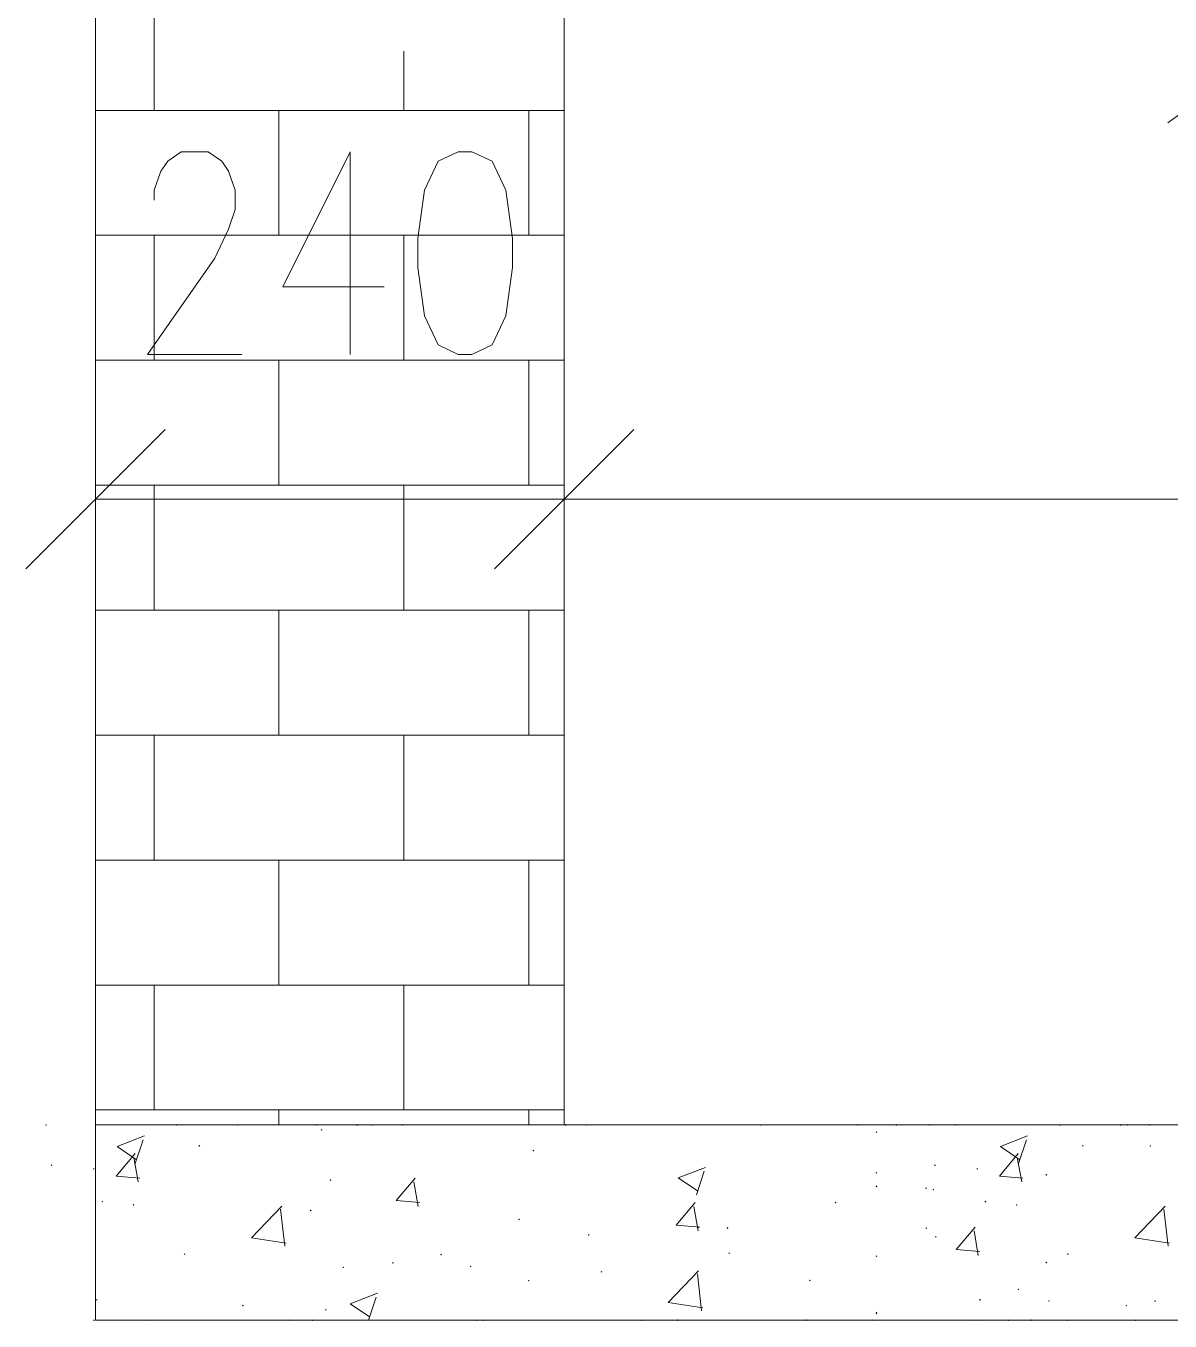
# Model space of a CAD drawing. Header units: millimetres. Extents: x -4415 to 173792, y -78716 to 47289.
# Drawn here: x 8860 to 13987, y -29931 to -24127 of the extents above; entities that cross this region are included whole.
import ezdxf

# ---------------------------------------------------------------- set-up
doc = ezdxf.new("R2010")
doc.units = ezdxf.units.MM

msp = doc.modelspace()

# ---------------------------------------------------------------- hatches: boundary and pattern name
h = msp.add_hatch(color=0)
h.dxf.hatch_style = 2
h.paths.add_polyline_path([(8949.8, -29056.1), (8945.9, -29052.1), (8949.8, -29048.1), (8953.8, -29052.1)])
h = msp.add_hatch(color=0)
h.dxf.hatch_style = 2
h.paths.add_polyline_path([(9534.9, -29056.1), (9530.9, -29052.1), (9534.9, -29048.1), (9538.9, -29052.1)])
h = msp.add_hatch(color=0)
h.dxf.hatch_style = 2
h.paths.add_polyline_path([(9534.9, -29056.1), (9530.9, -29052.1), (9534.9, -29048.1), (9538.9, -29052.1)])
h = msp.add_hatch(color=0)
h.dxf.hatch_style = 2
h.paths.add_polyline_path([(9534.9, -29056.1), (9530.9, -29052.1), (9534.9, -29048.1), (9538.9, -29052.1)])
h = msp.add_hatch(color=0)
h.dxf.hatch_style = 2
h.paths.add_polyline_path([(9808.6, -29056.1), (9804.7, -29052.1), (9808.6, -29048.1), (9812.6, -29052.1)])
h = msp.add_hatch(color=0)
h.dxf.hatch_style = 2
h.paths.add_polyline_path([(9808.6, -29056.1), (9804.7, -29052.1), (9808.6, -29048.1), (9812.6, -29052.1)])
h = msp.add_hatch(color=0)
h.dxf.hatch_style = 2
h.paths.add_polyline_path([(10161.8, -29056.1), (10157.8, -29052.1), (10161.8, -29048.1), (10165.8, -29052.1)])
h = msp.add_hatch(color=0)
h.dxf.hatch_style = 2
h.paths.add_polyline_path([(10184.4, -29077.6), (10180.4, -29073.6), (10184.4, -29069.6), (10188.3, -29073.6)])
h = msp.add_hatch(color=0)
h.dxf.hatch_style = 2
h.paths.add_polyline_path([(10344.3, -29056.1), (10340.3, -29052.1), (10344.3, -29048.1), (10348.3, -29052.1)])
h = msp.add_hatch(color=0)
h.dxf.hatch_style = 2
h.paths.add_polyline_path([(10407.6, -29056.1), (10403.7, -29052.1), (10407.6, -29048.1), (10411.6, -29052.1)])
h = msp.add_hatch(color=0)
h.dxf.hatch_style = 2
h.paths.add_polyline_path([(10407.6, -29056.1), (10403.7, -29052.1), (10407.6, -29048.1), (10411.6, -29052.1)])
h = msp.add_hatch(color=0)
h.dxf.hatch_style = 2
h.paths.add_polyline_path([(10407.6, -29056.1), (10403.7, -29052.1), (10407.6, -29048.1), (10411.6, -29052.1)])
h = msp.add_hatch(color=0)
h.dxf.hatch_style = 2
h.paths.add_polyline_path([(10546.1, -29056.1), (10542.2, -29052.1), (10546.1, -29048.1), (10550.1, -29052.1)])
h = msp.add_hatch(color=0)
h.dxf.hatch_style = 2
h.paths.add_polyline_path([(11279.3, -29056.1), (11275.3, -29052.1), (11279.3, -29048.1), (11283.3, -29052.1)])
h = msp.add_hatch(color=0)
h.dxf.hatch_style = 2
h.paths.add_polyline_path([(11279.3, -29056.1), (11275.3, -29052.1), (11279.3, -29048.1), (11283.3, -29052.1)])
h = msp.add_hatch(color=0)
h.dxf.hatch_style = 2
h.paths.add_polyline_path([(11279.3, -29056.1), (11275.3, -29052.1), (11279.3, -29048.1), (11283.3, -29052.1)])
h = msp.add_hatch(color=0)
h.dxf.hatch_style = 2
h.paths.add_polyline_path([(11372.7, -29056.1), (11368.7, -29052.1), (11372.7, -29048.1), (11376.7, -29052.1)])
h = msp.add_hatch(color=0)
h.dxf.hatch_style = 2
h.paths.add_polyline_path([(11372.7, -29056.1), (11368.7, -29052.1), (11372.7, -29048.1), (11376.7, -29052.1)])
h = msp.add_hatch(color=0)
h.dxf.hatch_style = 2
h.paths.add_polyline_path([(12151, -29056.1), (12147, -29052.1), (12151, -29048.1), (12155, -29052.1)])
h = msp.add_hatch(color=0)
h.dxf.hatch_style = 2
h.paths.add_polyline_path([(12151, -29056.1), (12147, -29052.1), (12151, -29048.1), (12155, -29052.1)])
h = msp.add_hatch(color=0)
h.dxf.hatch_style = 2
h.paths.add_polyline_path([(12151, -29056.1), (12147, -29052.1), (12151, -29048.1), (12155, -29052.1)])
h = msp.add_hatch(color=0)
h.dxf.hatch_style = 2
h.paths.add_polyline_path([(12584.7, -29056.1), (12580.7, -29052.1), (12584.7, -29048.1), (12588.7, -29052.1)])
h = msp.add_hatch(color=0)
h.dxf.hatch_style = 2
h.paths.add_polyline_path([(12584.7, -29056.1), (12580.7, -29052.1), (12584.7, -29048.1), (12588.7, -29052.1)])
h = msp.add_hatch(color=0)
h.dxf.hatch_style = 2
h.paths.add_polyline_path([(12759.7, -29056.1), (12755.7, -29052.1), (12759.7, -29048.1), (12763.6, -29052.1)])
h = msp.add_hatch(color=0)
h.dxf.hatch_style = 2
h.paths.add_polyline_path([(12759.7, -29056.1), (12755.7, -29052.1), (12759.7, -29048.1), (12763.6, -29052.1)])
h = msp.add_hatch(color=0)
h.dxf.hatch_style = 2
h.paths.add_polyline_path([(12908.9, -29056.1), (12904.9, -29052.1), (12908.9, -29048.1), (12912.9, -29052.1)])
h = msp.add_hatch(color=0)
h.dxf.hatch_style = 2
h.paths.add_polyline_path([(13023.8, -29056.1), (13019.8, -29052.1), (13023.8, -29048.1), (13027.7, -29052.1)])
h = msp.add_hatch(color=0)
h.dxf.hatch_style = 2
h.paths.add_polyline_path([(13023.8, -29056.1), (13019.8, -29052.1), (13023.8, -29048.1), (13027.7, -29052.1)])
h = msp.add_hatch(color=0)
h.dxf.hatch_style = 2
h.paths.add_polyline_path([(13023.8, -29056.1), (13019.8, -29052.1), (13023.8, -29048.1), (13027.7, -29052.1)])
h = msp.add_hatch(color=0)
h.dxf.hatch_style = 2
h.paths.add_polyline_path([(13493.9, -29056.1), (13490, -29052.1), (13493.9, -29048.1), (13497.9, -29052.1)])
h = msp.add_hatch(color=0)
h.dxf.hatch_style = 2
h.paths.add_polyline_path([(13493.9, -29056.1), (13490, -29052.1), (13493.9, -29048.1), (13497.9, -29052.1)])
h = msp.add_hatch(color=0)
h.dxf.hatch_style = 2
h.paths.add_polyline_path([(13493.9, -29056.1), (13490, -29052.1), (13493.9, -29048.1), (13497.9, -29052.1)])
h = msp.add_hatch(color=0)
h.dxf.hatch_style = 2
h.paths.add_polyline_path([(13497.2, -29056.1), (13493.2, -29052.1), (13497.2, -29048.1), (13501.1, -29052.1)])
h = msp.add_hatch(color=0)
h.dxf.hatch_style = 2
h.paths.add_polyline_path([(13766.6, -29056.1), (13762.6, -29052.1), (13766.6, -29048.1), (13770.6, -29052.1)])
h = msp.add_hatch(color=0)
h.dxf.hatch_style = 2
h.paths.add_polyline_path([(13766.6, -29056.1), (13762.6, -29052.1), (13766.6, -29048.1), (13770.6, -29052.1)])
h = msp.add_hatch(color=0)
h.dxf.hatch_style = 2
h.paths.add_polyline_path([(13796.7, -29056.1), (13792.7, -29052.1), (13796.7, -29048.1), (13800.6, -29052.1)])
h = msp.add_hatch(color=0)
h.dxf.hatch_style = 2
h.paths.add_polyline_path([(13796.7, -29056.1), (13792.7, -29052.1), (13796.7, -29048.1), (13800.6, -29052.1)])
h = msp.add_hatch(color=0)
h.dxf.hatch_style = 2
h.paths.add_polyline_path([(13895.4, -29056.1), (13891.5, -29052.1), (13895.4, -29048.1), (13899.4, -29052.1)])
h = msp.add_hatch(color=0)
h.dxf.hatch_style = 2
h.paths.add_polyline_path([(13895.4, -29056.1), (13891.5, -29052.1), (13895.4, -29048.1), (13899.4, -29052.1)])
h = msp.add_hatch(color=0)
h.dxf.hatch_style = 2
h.paths.add_polyline_path([(13895.4, -29056.1), (13891.5, -29052.1), (13895.4, -29048.1), (13899.4, -29052.1)])
h = msp.add_hatch(color=0)
h.dxf.hatch_style = 2
h.paths.add_polyline_path([(12671.6, -29088.3), (12667.7, -29084.3), (12671.6, -29080.4), (12675.6, -29084.3)])
h = msp.add_hatch(color=0)
h.dxf.hatch_style = 2
h.paths.add_polyline_path([(12671.6, -29088.3), (12667.7, -29084.3), (12671.6, -29080.4), (12675.6, -29084.3)])
h = msp.add_hatch(color=0)
h.dxf.hatch_style = 2
h.paths.add_polyline_path([(12671.6, -29088.3), (12667.7, -29084.3), (12671.6, -29080.4), (12675.6, -29084.3)])
h = msp.add_hatch(color=0)
h.dxf.hatch_style = 2
h.paths.add_polyline_path([(9636.9, -29149.5), (9632.9, -29145.5), (9636.9, -29141.5), (9640.8, -29145.5)])
h = msp.add_hatch(color=0)
h.dxf.hatch_style = 2
h.paths.add_polyline_path([(11134.4, -29171), (11130.4, -29167), (11134.4, -29163), (11138.4, -29167)])
h = msp.add_hatch(color=0)
h.dxf.hatch_style = 2
h.paths.add_polyline_path([(13595.9, -29149.5), (13592, -29145.5), (13595.9, -29141.5), (13599.9, -29145.5)])
h = msp.add_hatch(color=0)
h.dxf.hatch_style = 2
h.paths.add_polyline_path([(13898.7, -29150.6), (13894.7, -29146.6), (13898.7, -29142.6), (13902.6, -29146.6)])
h = msp.add_hatch(color=0)
h.dxf.hatch_style = 2
h.paths.add_polyline_path([(8974.5, -29236.4), (8970.6, -29232.5), (8974.5, -29228.5), (8978.5, -29232.5)])
h = msp.add_hatch(color=0)
h.dxf.hatch_style = 2
h.paths.add_polyline_path([(9164.5, -29252.5), (9160.6, -29248.6), (9164.5, -29244.6), (9168.5, -29248.6)])
h = msp.add_hatch(color=0)
h.dxf.hatch_style = 2
h.paths.add_polyline_path([(12933.6, -29236.4), (12929.6, -29232.5), (12933.6, -29228.5), (12937.6, -29232.5)])
h = msp.add_hatch(color=0)
h.dxf.hatch_style = 2
h.paths.add_polyline_path([(13122.5, -29252.5), (13118.5, -29248.6), (13122.5, -29244.6), (13126.5, -29248.6)])
h = msp.add_hatch(color=0)
h.dxf.hatch_style = 2
h.paths.add_polyline_path([(10225.1, -29303), (10221.2, -29299), (10225.1, -29295.1), (10229.1, -29299)])
h = msp.add_hatch(color=0)
h.dxf.hatch_style = 2
h.paths.add_polyline_path([(12671.6, -29270.8), (12667.7, -29266.8), (12671.6, -29262.8), (12675.6, -29266.8)])
h = msp.add_hatch(color=0)
h.dxf.hatch_style = 2
h.paths.add_polyline_path([(12671.6, -29270.8), (12667.7, -29266.8), (12671.6, -29262.8), (12675.6, -29266.8)])
h = msp.add_hatch(color=0)
h.dxf.hatch_style = 2
h.paths.add_polyline_path([(12671.6, -29270.8), (12667.7, -29266.8), (12671.6, -29262.8), (12675.6, -29266.8)])
h = msp.add_hatch(color=0)
h.dxf.hatch_style = 2
h.paths.add_polyline_path([(13432.8, -29279.4), (13428.8, -29275.4), (13432.8, -29271.4), (13436.7, -29275.4)])
h = msp.add_hatch(color=0)
h.dxf.hatch_style = 2
h.paths.add_polyline_path([(13432.8, -29279.4), (13428.8, -29275.4), (13432.8, -29271.4), (13436.7, -29275.4)])
h = msp.add_hatch(color=0)
h.dxf.hatch_style = 2
h.paths.add_polyline_path([(12671.6, -29330.9), (12667.7, -29326.9), (12671.6, -29323), (12675.6, -29326.9)])
h = msp.add_hatch(color=0)
h.dxf.hatch_style = 2
h.paths.add_polyline_path([(12671.6, -29330.9), (12667.7, -29326.9), (12671.6, -29323), (12675.6, -29326.9)])
h = msp.add_hatch(color=0)
h.dxf.hatch_style = 2
h.paths.add_polyline_path([(12671.6, -29330.9), (12667.7, -29326.9), (12671.6, -29323), (12675.6, -29326.9)])
h = msp.add_hatch(color=0)
h.dxf.hatch_style = 2
h.paths.add_polyline_path([(12893.9, -29339.5), (12889.9, -29335.5), (12893.9, -29331.5), (12897.8, -29335.5)])
h = msp.add_hatch(color=0)
h.dxf.hatch_style = 2
h.paths.add_polyline_path([(12926.1, -29345.9), (12922.1, -29342), (12926.1, -29338), (12930, -29342)])
h = msp.add_hatch(color=0)
h.dxf.hatch_style = 2
h.paths.add_polyline_path([(9202.1, -29399.6), (9198.1, -29395.6), (9202.1, -29391.7), (9206.1, -29395.6)])
h = msp.add_hatch(color=0)
h.dxf.hatch_style = 2
h.paths.add_polyline_path([(9341.7, -29414.6), (9337.7, -29410.7), (9341.7, -29406.7), (9345.6, -29410.7)])
h = msp.add_hatch(color=0)
h.dxf.hatch_style = 2
h.paths.add_polyline_path([(12488.1, -29403.9), (12484.1, -29399.9), (12488.1, -29396), (12492, -29399.9)])
h = msp.add_hatch(color=0)
h.dxf.hatch_style = 2
h.paths.add_polyline_path([(13160.1, -29399.6), (13156.1, -29395.6), (13160.1, -29391.7), (13164.1, -29395.6)])
h = msp.add_hatch(color=0)
h.dxf.hatch_style = 2
h.paths.add_polyline_path([(13299.6, -29414.6), (13295.7, -29410.7), (13299.6, -29406.7), (13303.6, -29410.7)])
h = msp.add_hatch(color=0)
h.dxf.hatch_style = 2
h.paths.add_polyline_path([(10136, -29439.3), (10132.1, -29435.4), (10136, -29431.4), (10140, -29435.4)])
h = msp.add_hatch(color=0)
h.dxf.hatch_style = 2
h.paths.add_polyline_path([(11070, -29479), (11066, -29475.1), (11070, -29471.1), (11074, -29475.1)])
h = msp.add_hatch(color=0)
h.dxf.hatch_style = 2
h.paths.add_polyline_path([(11382.4, -29548.8), (11378.4, -29544.9), (11382.4, -29540.9), (11386.3, -29544.9)])
h = msp.add_hatch(color=0)
h.dxf.hatch_style = 2
h.paths.add_polyline_path([(11873, -29514.5), (11869, -29510.5), (11873, -29506.5), (11876.9, -29510.5)])
h = msp.add_hatch(color=0)
h.dxf.hatch_style = 2
h.paths.add_polyline_path([(12003.9, -29517.7), (12000, -29513.7), (12003.9, -29509.8), (12007.9, -29513.7)])
h = msp.add_hatch(color=0)
h.dxf.hatch_style = 2
h.paths.add_polyline_path([(12894.9, -29518.8), (12891, -29514.8), (12894.9, -29510.8), (12898.9, -29514.8)])
h = msp.add_hatch(color=0)
h.dxf.hatch_style = 2
h.paths.add_polyline_path([(12937.9, -29557.4), (12933.9, -29553.4), (12937.9, -29549.5), (12941.8, -29553.4)])
h = msp.add_hatch(color=0)
h.dxf.hatch_style = 2
h.paths.add_polyline_path([(9570.3, -29634.7), (9566.3, -29630.7), (9570.3, -29626.8), (9574.3, -29630.7)])
h = msp.add_hatch(color=0)
h.dxf.hatch_style = 2
h.paths.add_polyline_path([(10720, -29636.9), (10716.1, -29632.9), (10720, -29628.9), (10724, -29632.9)])
h = msp.add_hatch(color=0)
h.dxf.hatch_style = 2
h.paths.add_polyline_path([(12011.4, -29630.4), (12007.5, -29626.4), (12011.4, -29622.5), (12015.4, -29626.4)])
h = msp.add_hatch(color=0)
h.dxf.hatch_style = 2
h.paths.add_polyline_path([(12671.6, -29644.4), (12667.7, -29640.4), (12671.6, -29636.4), (12675.6, -29640.4)])
h = msp.add_hatch(color=0)
h.dxf.hatch_style = 2
h.paths.add_polyline_path([(12671.6, -29644.4), (12667.7, -29640.4), (12671.6, -29636.4), (12675.6, -29640.4)])
h = msp.add_hatch(color=0)
h.dxf.hatch_style = 2
h.paths.add_polyline_path([(13529.4, -29634.7), (13525.4, -29630.7), (13529.4, -29626.8), (13533.3, -29630.7)])
h = msp.add_hatch(color=0)
h.dxf.hatch_style = 2
h.paths.add_polyline_path([(10282, -29693.7), (10278.1, -29689.8), (10282, -29685.8), (10286, -29689.8)])
h = msp.add_hatch(color=0)
h.dxf.hatch_style = 2
h.paths.add_polyline_path([(10504.3, -29674.4), (10500.3, -29670.5), (10504.3, -29666.5), (10508.2, -29670.5)])
h = msp.add_hatch(color=0)
h.dxf.hatch_style = 2
h.paths.add_polyline_path([(10853.1, -29689.5), (10849.2, -29685.5), (10853.1, -29681.5), (10857.1, -29685.5)])
h = msp.add_hatch(color=0)
h.dxf.hatch_style = 2
h.paths.add_polyline_path([(11439.3, -29714.1), (11435.3, -29710.2), (11439.3, -29706.2), (11443.2, -29710.2)])
h = msp.add_hatch(color=0)
h.dxf.hatch_style = 2
h.paths.add_polyline_path([(13432.8, -29672.3), (13428.8, -29668.3), (13432.8, -29664.3), (13436.7, -29668.3)])
h = msp.add_hatch(color=0)
h.dxf.hatch_style = 2
h.paths.add_polyline_path([(11112.9, -29753.9), (11109, -29749.9), (11112.9, -29745.9), (11116.9, -29749.9)])
h = msp.add_hatch(color=0)
h.dxf.hatch_style = 2
h.paths.add_polyline_path([(12373.2, -29752.8), (12369.2, -29748.8), (12373.2, -29744.8), (12377.2, -29748.8)])
h = msp.add_hatch(color=0)
h.dxf.hatch_style = 2
h.paths.add_polyline_path([(9177.4, -29839.7), (9173.4, -29835.8), (9177.4, -29831.8), (9181.4, -29835.8)])
h = msp.add_hatch(color=0)
h.dxf.hatch_style = 2
h.paths.add_polyline_path([(13135.4, -29839.7), (13131.4, -29835.8), (13135.4, -29831.8), (13139.4, -29835.8)])
h = msp.add_hatch(color=0)
h.dxf.hatch_style = 2
h.paths.add_polyline_path([(13307.2, -29792.5), (13303.2, -29788.5), (13307.2, -29784.6), (13311.1, -29788.5)])
h = msp.add_hatch(color=0)
h.dxf.hatch_style = 2
h.paths.add_polyline_path([(9832.2, -29865.5), (9828.3, -29861.5), (9832.2, -29857.6), (9836.2, -29861.5)])
h = msp.add_hatch(color=0)
h.dxf.hatch_style = 2
h.paths.add_polyline_path([(10203.7, -29884.8), (10199.7, -29880.9), (10203.7, -29876.9), (10207.6, -29880.9)])
h = msp.add_hatch(color=0)
h.dxf.hatch_style = 2
h.paths.add_polyline_path([(12671.6, -29896.6), (12667.7, -29892.7), (12671.6, -29888.7), (12675.6, -29892.7)])
h = msp.add_hatch(color=0)
h.dxf.hatch_style = 2
h.paths.add_polyline_path([(12671.6, -29896.6), (12667.7, -29892.7), (12671.6, -29888.7), (12675.6, -29892.7)])
h = msp.add_hatch(color=0)
h.dxf.hatch_style = 2
h.paths.add_polyline_path([(12671.6, -29896.6), (12667.7, -29892.7), (12671.6, -29888.7), (12675.6, -29892.7)])
h = msp.add_hatch(color=0)
h.dxf.hatch_style = 2
h.paths.add_polyline_path([(13444.6, -29845.1), (13440.6, -29841.1), (13444.6, -29837.2), (13448.5, -29841.1)])
h = msp.add_hatch(color=0)
h.dxf.hatch_style = 2
h.paths.add_polyline_path([(13444.6, -29845.1), (13440.6, -29841.1), (13444.6, -29837.2), (13448.5, -29841.1)])
h = msp.add_hatch(color=0)
h.dxf.hatch_style = 2
h.paths.add_polyline_path([(13444.6, -29845.1), (13440.6, -29841.1), (13444.6, -29837.2), (13448.5, -29841.1)])
h = msp.add_hatch(color=0)
h.dxf.hatch_style = 2
h.paths.add_polyline_path([(13791.3, -29865.5), (13787.3, -29861.5), (13791.3, -29857.6), (13795.3, -29861.5)])
h = msp.add_hatch(color=0)
h.dxf.hatch_style = 2
h.paths.add_polyline_path([(13920.1, -29845.1), (13916.1, -29841.1), (13920.1, -29837.2), (13924.1, -29841.1)])
h = msp.add_hatch(color=0)
h.dxf.hatch_style = 2
h.paths.add_polyline_path([(9164.5, -29931), (9160.6, -29927), (9164.5, -29923), (9168.5, -29927)])
h = msp.add_hatch(color=0)
h.dxf.hatch_style = 2
h.paths.add_polyline_path([(9406.1, -29931), (9402.1, -29927), (9406.1, -29923), (9410, -29927)])
h = msp.add_hatch(color=0)
h.dxf.hatch_style = 2
h.paths.add_polyline_path([(10036.2, -29931), (10032.2, -29927), (10036.2, -29923), (10040.2, -29927)])
h = msp.add_hatch(color=0)
h.dxf.hatch_style = 2
h.paths.add_polyline_path([(10143.6, -29931), (10139.6, -29927), (10143.6, -29923), (10147.5, -29927)])
h = msp.add_hatch(color=0)
h.dxf.hatch_style = 2
h.paths.add_polyline_path([(10881.1, -29931), (10877.1, -29927), (10881.1, -29923), (10885, -29927)])
h = msp.add_hatch(color=0)
h.dxf.hatch_style = 2
h.paths.add_polyline_path([(10881.1, -29931), (10877.1, -29927), (10881.1, -29923), (10885, -29927)])
h = msp.add_hatch(color=0)
h.dxf.hatch_style = 2
h.paths.add_polyline_path([(10907.9, -29931), (10903.9, -29927), (10907.9, -29923), (10911.9, -29927)])
h = msp.add_hatch(color=0)
h.dxf.hatch_style = 2
h.paths.add_polyline_path([(11619.6, -29931), (11615.6, -29927), (11619.6, -29923), (11623.6, -29927)])
h = msp.add_hatch(color=0)
h.dxf.hatch_style = 2
h.paths.add_polyline_path([(11619.6, -29931), (11615.6, -29927), (11619.6, -29923), (11623.6, -29927)])
h = msp.add_hatch(color=0)
h.dxf.hatch_style = 2
h.paths.add_polyline_path([(11619.6, -29931), (11615.6, -29927), (11619.6, -29923), (11623.6, -29927)])
h = msp.add_hatch(color=0)
h.dxf.hatch_style = 2
h.paths.add_polyline_path([(11780.6, -29931), (11776.7, -29927), (11780.6, -29923), (11784.6, -29927)])
h = msp.add_hatch(color=0)
h.dxf.hatch_style = 2
h.paths.add_polyline_path([(12357.1, -29931), (12353.1, -29927), (12357.1, -29923), (12361.1, -29927)])
h = msp.add_hatch(color=0)
h.dxf.hatch_style = 2
h.paths.add_polyline_path([(12652.3, -29931), (12648.4, -29927), (12652.3, -29923), (12656.3, -29927)])
h = msp.add_hatch(color=0)
h.dxf.hatch_style = 2
h.paths.add_polyline_path([(12671.6, -29900.9), (12667.7, -29897), (12671.6, -29893), (12675.6, -29897)])
h = msp.add_hatch(color=0)
h.dxf.hatch_style = 2
h.paths.add_polyline_path([(13094.6, -29931), (13090.6, -29927), (13094.6, -29923), (13098.6, -29927)])
h = msp.add_hatch(color=0)
h.dxf.hatch_style = 2
h.paths.add_polyline_path([(13094.6, -29931), (13090.6, -29927), (13094.6, -29923), (13098.6, -29927)])
h = msp.add_hatch(color=0)
h.dxf.hatch_style = 2
h.paths.add_polyline_path([(13122.5, -29931), (13118.5, -29927), (13122.5, -29923), (13126.5, -29927)])
h = msp.add_hatch(color=0)
h.dxf.hatch_style = 2
h.paths.add_polyline_path([(13262.1, -29931), (13258.1, -29927), (13262.1, -29923), (13266, -29927)])
h = msp.add_hatch(color=0)
h.dxf.hatch_style = 2
h.paths.add_polyline_path([(13262.1, -29931), (13258.1, -29927), (13262.1, -29923), (13266, -29927)])
h = msp.add_hatch(color=0)
h.dxf.hatch_style = 2
h.paths.add_polyline_path([(13364.1, -29931), (13360.1, -29927), (13364.1, -29923), (13368, -29927)])
h = msp.add_hatch(color=0)
h.dxf.hatch_style = 2
h.paths.add_polyline_path([(13525.1, -29931), (13521.1, -29927), (13525.1, -29923), (13529, -29927)])
h = msp.add_hatch(color=0)
h.dxf.hatch_style = 2
h.paths.add_polyline_path([(13833.2, -29931), (13829.2, -29927), (13833.2, -29923), (13837.1, -29927)])
h = msp.add_hatch(color=0)
h.dxf.hatch_style = 2
h.paths.add_polyline_path([(13833.2, -29931), (13829.2, -29927), (13833.2, -29923), (13837.1, -29927)])
h = msp.add_hatch(color=0)
h.dxf.hatch_style = 2
h.paths.add_polyline_path([(13833.2, -29931), (13829.2, -29927), (13833.2, -29923), (13837.1, -29927)])

# ---------------------------------------------------------------- linework, layer by layer
at = {"color": 0, "lineweight": 0}
for points in [[(9172, -20304.2), (9172, -29052.1)], [(11271.8, -20304.2), (11271.8, -29052.1)], [(9434, -24505.9), (9434, -23945.5)], [(10553.6, -24505.9), (10553.6, -24240.7)], [(13977, -24560.6), (14037.1, -24517.7), (14128.4, -24387.8), (14128.4, -25296)], [(9172, -24469.4), (9172, -26798.8)], [(11271.8, -24469.4), (11271.8, -26798.8)], [(11271.8, -24469.4), (11271.8, -26798.8)], [(9172, -24505.9), (11271.8, -24505.9)], [(9993.3, -25065.2), (9993.3, -24505.9)], [(11112.9, -25065.2), (11112.9, -24505.9)], [(9435.1, -24907.3), (9435.1, -24863.3), (9465.1, -24777.5), (9495.2, -24733.4), (9555.3, -24690.5), (9676.6, -24690.5), (9737.8, -24733.4), (9767.8, -24777.5), (9797.9, -24863.3), (9797.9, -24950.3), (9767.8, -25037.2), (9706.6, -25167.1), (9403.9, -25599.8), (9828, -25599.8)], [(10313.2, -24690.5), (10010.4, -25296), (10464.5, -25296)], [(10313.2, -24690.5), (10313.2, -25599.8)], [(9172, -25065.2), (11271.8, -25065.2)], [(9434, -25625.5), (9434, -25065.2)], [(10553.6, -25625.5), (10553.6, -25065.2)], [(9172, -25625.5), (11271.8, -25625.5)], [(9993.3, -26184.8), (9993.3, -25625.5)], [(11112.9, -26184.8), (11112.9, -25625.5)], [(9484.4, -25935.8), (8859.7, -26560.5)], [(10959.4, -26560.5), (11584.2, -25935.8)], [(11584.2, -25935.8), (10959.4, -26560.5)], [(9172, -26184.8), (11271.8, -26184.8)], [(9434, -26745.2), (9434, -26184.8)], [(10553.6, -26745.2), (10553.6, -26184.8)], [(11271.8, -26248.1), (9172, -26248.1)], [(11271.8, -26248.1), (21769.5, -26248.1)], [(9172, -26745.2), (11271.8, -26745.2)], [(9993.3, -27305.5), (9993.3, -26745.2)], [(11112.9, -27305.5), (11112.9, -26745.2)], [(9172, -27305.5), (11271.8, -27305.5)], [(9434, -27864.8), (9434, -27305.5)], [(10553.6, -27864.8), (10553.6, -27305.5)], [(9172, -27864.8), (11271.8, -27864.8)], [(9993.3, -28425.2), (9993.3, -27864.8)], [(11112.9, -28425.2), (11112.9, -27864.8)], [(9172, -28425.2), (11271.8, -28425.2)], [(9434, -28984.5), (9434, -28425.2)], [(10553.6, -28984.5), (10553.6, -28425.2)], [(9172, -28984.5), (11271.8, -28984.5)], [(9993.3, -29052.1), (9993.3, -28984.5)], [(11112.9, -29052.1), (11112.9, -28984.5)], [(9172, -29052.1), (23869.3, -29052.1)], [(9172, -29052.1), (9172, -29927)], [(9172, -29052.1), (9172, -29927)], [(23869.3, -29052.1), (9172, -29052.1)], [(9268.7, -29148.7), (9391, -29101.5)], [(9349.2, -29225), (9384.6, -29118.7)], [(13226.6, -29148.7), (13349, -29101.5)], [(13308.2, -29225), (13343.7, -29118.7)], [(9264.4, -29280.8), (9349.2, -29179.9)], [(9268.7, -29148.7), (9355.6, -29207.8)], [(13223.4, -29280.8), (13307.2, -29179.9)], [(13226.6, -29148.7), (13313.6, -29207.8)], [(9363.1, -29307.6), (9342.7, -29198.1)], [(11782.8, -29289.4), (11905.2, -29242.1)], [(13322.2, -29307.6), (13301.8, -29198.1)], [(9264.4, -29280.8), (9369.6, -29290.4)], [(10519.3, -29390.3), (10604.1, -29290.4)], [(10618, -29417.1), (10597.7, -29307.6)], [(11782.8, -29289.4), (11869.7, -29347.3)], [(11864.4, -29364.5), (11899.8, -29259.3)], [(13223.4, -29280.8), (13327.6, -29290.4)], [(9870.9, -29557.7), (10007.2, -29416)], [(10519.3, -29390.3), (10624.5, -29399.9)], [(11774.2, -29500.8), (11859, -29399.9)], [(11873, -29526.6), (11852.6, -29417.1)], [(13828.9, -29557.7), (13965.2, -29416)], [(10020.1, -29595.3), (10000.8, -29428.9)], [(13978.1, -29595.3), (13958.8, -29428.9)], [(11774.2, -29500.8), (11879.4, -29509.4)], [(13029.1, -29610.3), (13113.9, -29509.4)], [(13127.9, -29637.2), (13108.6, -29526.6)], [(9870.9, -29557.7), (10026.5, -29582.4)], [(13828.9, -29557.7), (13984.5, -29582.4)], [(13029.1, -29610.3), (13134.3, -29618.9)], [(11737.7, -29847.6), (11874, -29705.9)], [(11888, -29885.2), (11868.7, -29718.8)], [(10313.2, -29852.9), (10435.6, -29805.7)], [(10394.8, -29927), (10429.1, -29824)], [(10313.2, -29852.9), (10400.1, -29912)], [(11737.7, -29847.6), (11893.4, -29872.3)], [(9172, -29927), (23869.3, -29927)]]:
    msp.add_lwpolyline(points, dxfattribs=at)
msp.add_lwpolyline([(10797.3, -24690.5), (10707.1, -24733.4), (10646, -24863.3), (10615.9, -25080.2), (10615.9, -25210.1), (10646, -25425.8), (10707.1, -25555.7), (10797.3, -25599.8), (10858.5, -25599.8), (10948.7, -25555.7), (11009.9, -25425.8), (11039.9, -25210.1), (11039.9, -25080.2), (11009.9, -24863.3), (10948.7, -24733.4), (10858.5, -24690.5)], close=True, dxfattribs=at)

doc.saveas('drawing.dxf')
